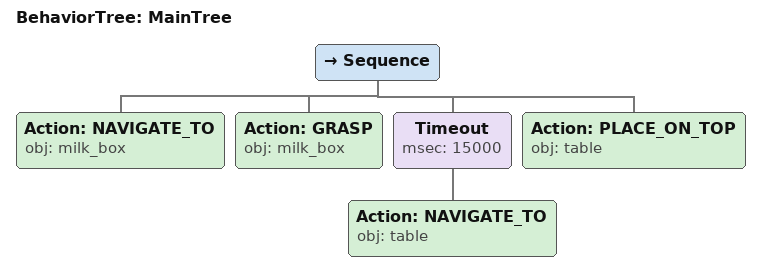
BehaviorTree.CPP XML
<root main_tree_to_execute="MainTree">
  <BehaviorTree ID="MainTree">
    <Sequence>
      <!-- Navigate to milk_box -->
      <Action ID="NAVIGATE_TO" obj="milk_box" />
      <!-- Grasp milk_box -->
      <Action ID="GRASP" obj="milk_box" />
      <!-- Timeout: NAVIGATE_TO table within 15s -->
      <Timeout msec="15000">
        <!-- Navigate to table -->
        <Action ID="NAVIGATE_TO" obj="table" />
      </Timeout>
      <!-- Place on table -->
      <Action ID="PLACE_ON_TOP" obj="table" />
    </Sequence>
  </BehaviorTree>
</root>
